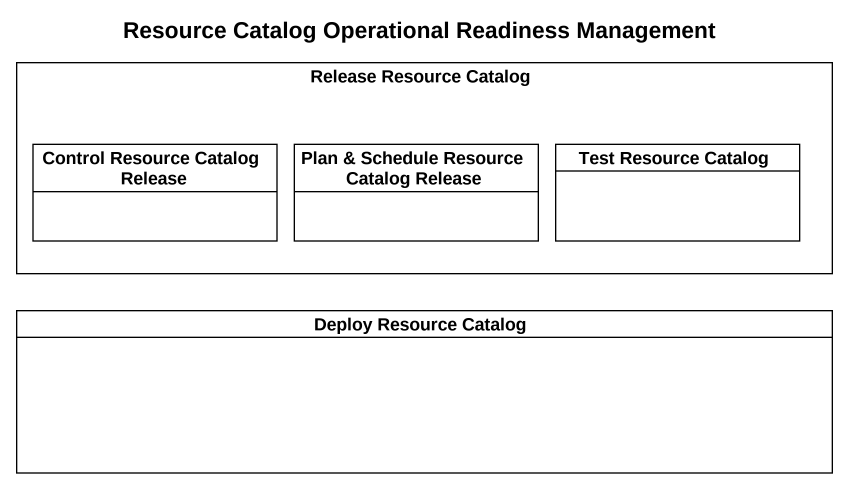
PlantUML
@startuml
title Resource Catalog Operational Readiness Management
hide circle
hide empty members
rectangle "Release Resource Catalog" as Release_Resource_Catalog {
  class "Control Resource Catalog Release" as Control_Resource_Catalog #FFFFFF
  class "Plan & Schedule Resource Catalog Release" as Plan_Schedule_Resource #FFFFFF
  class "Test Resource Catalog" as Test_Resource_Catalog #FFFFFF
}
class "Deploy Resource Catalog" as Deploy_Resource_Catalog
@enduml
